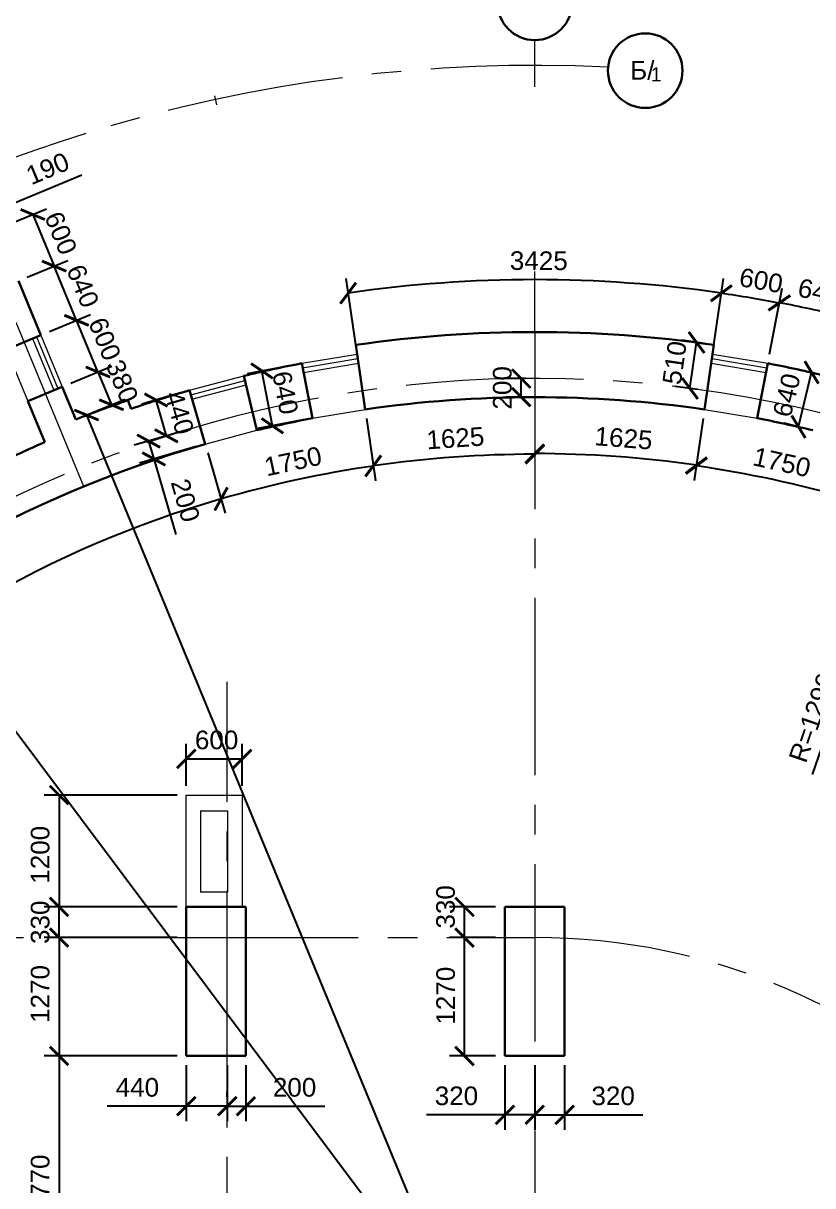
# Model space of a CAD drawing. Header units: millimetres. Extents: x -273 to 3634, y 3015 to 4572.
# Drawn here: x 1430.5 to 1515.2, y 3381.2 to 3505.9 of the extents above; entities that cross this region are included whole.
import ezdxf

# ---------------------------------------------------------------- set-up
doc = ezdxf.new("R2010")
doc.units = ezdxf.units.MM
doc.linetypes.add('CENTER2', pattern=[28.575, 19.05, -3.175, 3.175, -3.175])
doc.layers.add('@', color=250, linetype='Continuous', lineweight=60)
doc.styles.get("Standard").update_dxf_attribs({"font": 'arial.ttf', "height": 2})
doc.dimstyles.new('ISO-25', dxfattribs={"dimtxt": 2, "dimasz": 2, "dimexe": 1.6, "dimexo": 1, "dimgap": 1, "dimtad": 1, "dimdsep": 46, "dimtxsty": 'Standard', "dimblk": 'ARCHTICK', "dimcen": 2, "dimadec": 0, "dimazin": 0, "dimtfac": 1, "dimtmove": 0, "dimatfit": 3, "dimfxl": 1, "dimarcsym": 0})

# ---------------------------------------------------------------- blocks, each defined once
blk = doc.blocks.new('_ArchTick')
at = {"color": 0, "linetype": 'ByBlock', "lineweight": 15, "const_width": 0.15}
blk.add_lwpolyline([(-0.5, -0.5), (0.5, 0.5)], dxfattribs=at)
blk = doc.blocks.new('*D426')
at = {"layer": '@', "color": 0, "lineweight": -2, "transparency": 16777216}
for p, q in [((1397.96, 3472.23), (1392.67, 3479.28)), ((1396.36, 3471.03), (1399.24, 3473.19)), ((1590.82, 3214.83), (1397.96, 3472.23)), ((1589.23, 3213.63), (1592.1, 3215.79))]:
    blk.add_line(p, q, dxfattribs=at)
at = {"layer": 'Defpoints', "color": 0, "lineweight": 15, "transparency": 16777216}
for p in [(1395.56, 3470.43), (1590.82, 3214.83), (1588.43, 3213.03)]:
    blk.add_point(p, dxfattribs=at)
at = {"layer": '@', "color": 0, "lineweight": -2, "transparency": 16777216, "xscale": 2, "yscale": 2, "zscale": 2}
for p, rotation in [((1397.96, 3472.23), 126.8437671405721), ((1590.82, 3214.83), 306.8437671405721)]:
    blk.add_blockref('_ArchTick', p, dxfattribs=dict(at, rotation=rotation))
at = {"layer": '@', "color": 0, "lineweight": 15, "transparency": 16777216, "insert": (1396.21, 3477.93), "char_height": 2, "attachment_point": 5, "rotation": 306.8438}
blk.add_mtext('380', dxfattribs=at)
blk = doc.blocks.new('*D459')
at = {"layer": '@', "color": 0, "lineweight": -2, "transparency": 16777216}
blk.add_line((1504.6, 3206.2), (1505.63, 3199.07), dxfattribs=at)
blk.add_arc((1485.38, 3338.81), 139.6, 270, 278.247, dxfattribs=at)
at = {"layer": 'Defpoints', "color": 0, "lineweight": 15, "transparency": 16777216}
for p in [(1485.38, 3472.85), (1503.6, 3213.12), (1504.46, 3207.19), (1492.07, 3199.38), (1485.38, 3198.34)]:
    blk.add_point(p, dxfattribs=at)
at = {"layer": '@', "color": 0, "lineweight": -2, "transparency": 16777216, "xscale": 2, "yscale": 2, "zscale": 2}
for p, rotation in [((1505.4, 3200.66), 8.246967579239435), ((1485.38, 3199.21), 180)]:
    blk.add_blockref('_ArchTick', p, dxfattribs=dict(at, rotation=rotation))
at = {"layer": '@', "color": 0, "lineweight": 15, "transparency": 16777216, "insert": (1495.8, 3201.63), "char_height": 2, "attachment_point": 5, "rotation": 4.3425}
blk.add_mtext('1710', dxfattribs=at)
blk = doc.blocks.new('*D496')
at = {"layer": '@', "color": 0, "lineweight": -2, "transparency": 16777216}
for p, q in [((1450.28, 3459.82), (1452.15, 3453.36)), ((1399.07, 3430.61), (1404.13, 3425.42))]:
    blk.add_line(p, q, dxfattribs=at)
blk.add_arc((1484.11, 3343.19), 116.3, 106.1767, 134.2083, dxfattribs=at)
at = {"layer": 'Defpoints', "color": 0, "lineweight": 15, "transparency": 16777216}
for p in [(1448.32, 3466.57), (1450, 3460.78), (1417.62, 3438.62), (1394.88, 3434.92), (1398.38, 3431.33)]:
    blk.add_point(p, dxfattribs=at)
at = {"layer": '@', "color": 0, "lineweight": -2, "transparency": 16777216, "xscale": 2, "yscale": 2, "zscale": 2}
for p, rotation in [((1451.71, 3454.89), 16.17674262462672), ((1403.01, 3426.56), 224.2083280847315)]:
    blk.add_blockref('_ArchTick', p, dxfattribs=dict(at, rotation=rotation))
at = {"layer": '@', "color": 0, "lineweight": 15, "transparency": 16777216, "insert": (1424.92, 3445.66), "char_height": 2, "attachment_point": 5, "rotation": 30.0123}
blk.add_mtext('5935', dxfattribs=at)
blk = doc.blocks.new('*D501')
at = {"layer": '@', "color": 0, "lineweight": -2, "transparency": 16777216}
for p, q in [((1467.31, 3463.51), (1468.27, 3456.83)), ((1450.28, 3459.82), (1452.15, 3453.35))]:
    blk.add_line(p, q, dxfattribs=at)
blk.add_arc((1485.38, 3338.81), 120.86, 98.247, 106.1767, dxfattribs=at)
at = {"layer": 'Defpoints', "color": 0, "lineweight": 15, "transparency": 16777216}
for p in [(1466.3, 3470.43), (1448.32, 3466.57), (1467.16, 3464.5), (1450, 3460.78), (1457.1, 3456.31)]:
    blk.add_point(p, dxfattribs=at)
at = {"layer": '@', "color": 0, "lineweight": -2, "transparency": 16777216, "xscale": 2, "yscale": 2, "zscale": 2}
for p, rotation in [((1468.04, 3458.42), 8.246967579239833), ((1451.71, 3454.88), 196.1767426246237)]:
    blk.add_blockref('_ArchTick', p, dxfattribs=dict(at, rotation=rotation))
at = {"layer": '@', "color": 0, "lineweight": 15, "transparency": 16777216, "insert": (1459.43, 3458.92), "char_height": 2, "attachment_point": 5, "rotation": 12.1929}
blk.add_mtext('1750', dxfattribs=at)
blk = doc.blocks.new('*D502')
at = {"layer": '@', "color": 0, "lineweight": -2, "transparency": 16777216}
blk.add_line((1467.31, 3463.51), (1468.27, 3456.85), dxfattribs=at)
blk.add_arc((1485.38, 3338.81), 120.87, 90, 98.247, dxfattribs=at)
at = {"layer": 'Defpoints', "color": 0, "lineweight": 15, "transparency": 16777216}
for p in [(1485.38, 3472.85), (1466.3, 3470.43), (1467.16, 3464.5), (1473.8, 3459.12), (1485.38, 3198.34)]:
    blk.add_point(p, dxfattribs=at)
at = {"layer": '@', "color": 0, "lineweight": -2, "transparency": 16777216, "xscale": 2, "yscale": 2, "zscale": 2}
blk.add_blockref('_ArchTick', (1485.38, 3459.68), dxfattribs=at)
at = {"layer": '@', "color": 0, "lineweight": -2, "transparency": 16777216, "xscale": 2, "yscale": 2, "zscale": 2, "rotation": 188.2469675792396}
blk.add_blockref('_ArchTick', (1468.04, 3458.43), dxfattribs=at)
at = {"layer": '@', "color": 0, "lineweight": 15, "transparency": 16777216, "insert": (1476.85, 3461.4), "char_height": 2, "attachment_point": 5, "rotation": 3.9809}
blk.add_mtext('1625', dxfattribs=at)
blk = doc.blocks.new('*D503')
at = {"layer": '@', "color": 0, "lineweight": -2, "transparency": 16777216}
blk.add_line((1503.45, 3463.51), (1502.5, 3456.92), dxfattribs=at)
blk.add_arc((1485.38, 3338.81), 120.94, 81.753, 90, dxfattribs=at)
at = {"layer": 'Defpoints', "color": 0, "lineweight": 15, "transparency": 16777216}
for p in [(1485.38, 3472.85), (1504.46, 3470.43), (1503.6, 3464.5), (1491.18, 3459.61), (1485.38, 3198.34)]:
    blk.add_point(p, dxfattribs=at)
at = {"layer": '@', "color": 0, "lineweight": -2, "transparency": 16777216, "xscale": 2, "yscale": 2, "zscale": 2}
for p, rotation in [((1485.38, 3459.75), 180), ((1502.73, 3458.5), 351.7530324207584)]:
    blk.add_blockref('_ArchTick', p, dxfattribs=dict(at, rotation=rotation))
at = {"layer": '@', "color": 0, "lineweight": 15, "transparency": 16777216, "insert": (1494.91, 3461.4), "char_height": 2, "attachment_point": 5, "rotation": 355.5542}
blk.add_mtext('1625', dxfattribs=at)
blk = doc.blocks.new('*D504')
at = {"layer": '@', "color": 0, "lineweight": -2, "transparency": 16777216}
for p, q in [((1503.45, 3463.51), (1502.49, 3456.86)), ((1520.48, 3459.82), (1518.61, 3453.37))]:
    blk.add_line(p, q, dxfattribs=at)
blk.add_arc((1485.38, 3338.81), 120.88, 73.8233, 81.753, dxfattribs=at)
at = {"layer": 'Defpoints', "color": 0, "lineweight": 15, "transparency": 16777216}
for p in [(1504.46, 3470.43), (1522.44, 3466.57), (1503.6, 3464.5), (1520.76, 3460.78), (1508.22, 3457.51)]:
    blk.add_point(p, dxfattribs=at)
at = {"layer": '@', "color": 0, "lineweight": -2, "transparency": 16777216, "xscale": 2, "yscale": 2, "zscale": 2}
for p, rotation in [((1502.72, 3458.44), 171.7530324207605), ((1519.06, 3454.91), 343.823257375377)]:
    blk.add_blockref('_ArchTick', p, dxfattribs=dict(at, rotation=rotation))
at = {"layer": '@', "color": 0, "lineweight": 15, "transparency": 16777216, "insert": (1511.89, 3458.82), "char_height": 2, "attachment_point": 5, "rotation": 347.5411}
blk.add_mtext('1750', dxfattribs=at)
blk = doc.blocks.new('*D506')
at = {"layer": '@', "color": 0, "lineweight": -2, "transparency": 16777216}
blk.add_line((1388.8, 3442.28), (1377.16, 3454.75), dxfattribs=at)
at = {"layer": '@', "color": 0, "lineweight": 15, "transparency": 16777216}
blk.add_solid([(1377.65, 3455.21), (1376.67, 3454.3), (1374.43, 3457.68)], dxfattribs=at)
at = {"layer": 'Defpoints', "color": 0, "lineweight": 15, "transparency": 16777216}
for p in [(1374.43, 3457.68), (1485.38, 3338.81)]:
    blk.add_point(p, dxfattribs=at)
at = {"layer": '@', "color": 0, "lineweight": 15, "transparency": 16777216, "insert": (1385.82, 3448.43), "char_height": 2, "attachment_point": 5, "rotation": 313.0269}
blk.add_mtext('R=16260', dxfattribs=at)
blk = doc.blocks.new('*D521')
at = {"layer": '@', "color": 0, "lineweight": -2, "transparency": 16777216}
for p, q in [((1446.98, 3395.11), (1432.72, 3395.11)), ((1434.32, 3395.11), (1434.32, 3367.41)), ((1433.32, 3367.41), (1432.72, 3367.41))]:
    blk.add_line(p, q, dxfattribs=at)
at = {"layer": 'Defpoints', "color": 0, "lineweight": 15, "transparency": 16777216}
for p in [(1447.98, 3395.11), (1434.32, 3367.41), (1434.32, 3367.41)]:
    blk.add_point(p, dxfattribs=at)
at = {"layer": '@', "color": 0, "lineweight": -2, "transparency": 16777216, "xscale": 2, "yscale": 2, "zscale": 2}
for p, rotation in [((1434.32, 3395.11), 90), ((1434.32, 3367.41), 270)]:
    blk.add_blockref('_ArchTick', p, dxfattribs=dict(at, rotation=rotation))
at = {"layer": '@', "color": 0, "lineweight": 15, "transparency": 16777216, "insert": (1432.3, 3381.43), "char_height": 2, "attachment_point": 5, "rotation": 90}
blk.add_mtext('2770', dxfattribs=at)
blk = doc.blocks.new('*D522')
at = {"layer": '@', "color": 0, "lineweight": -2, "transparency": 16777216}
for p, q in [((1447.98, 3394.11), (1447.98, 3388.11)), ((1452.38, 3394.11), (1452.38, 3388.11)), ((1447.98, 3389.71), (1439.49, 3389.71)), ((1452.38, 3389.71), (1447.98, 3389.71))]:
    blk.add_line(p, q, dxfattribs=at)
at = {"layer": 'Defpoints', "color": 0, "lineweight": 15, "transparency": 16777216}
for p in [(1447.98, 3395.11), (1452.38, 3395.11), (1447.98, 3389.71)]:
    blk.add_point(p, dxfattribs=at)
at = {"layer": '@', "color": 0, "lineweight": -2, "transparency": 16777216, "xscale": 2, "yscale": 2, "zscale": 2, "rotation": 180}
blk.add_blockref('_ArchTick', (1447.98, 3389.71), dxfattribs=at)
at = {"layer": '@', "color": 0, "lineweight": -2, "transparency": 16777216, "xscale": 2, "yscale": 2, "zscale": 2}
blk.add_blockref('_ArchTick', (1452.38, 3389.71), dxfattribs=at)
at = {"layer": '@', "color": 0, "lineweight": 15, "transparency": 16777216, "insert": (1442.73, 3391.73), "char_height": 2, "attachment_point": 5}
blk.add_mtext('440', dxfattribs=at)
blk = doc.blocks.new('*D523')
at = {"layer": '@', "color": 0, "lineweight": -2, "transparency": 16777216}
for p, q in [((1454.38, 3394.11), (1454.38, 3388.11)), ((1452.38, 3390.71), (1452.38, 3391.31)), ((1452.38, 3389.71), (1454.38, 3389.71)), ((1454.38, 3389.71), (1462.83, 3389.71))]:
    blk.add_line(p, q, dxfattribs=at)
at = {"layer": 'Defpoints', "color": 0, "lineweight": 15, "transparency": 16777216}
for p in [(1454.38, 3395.11), (1452.38, 3389.71), (1452.38, 3389.71)]:
    blk.add_point(p, dxfattribs=at)
at = {"layer": '@', "color": 0, "lineweight": -2, "transparency": 16777216, "xscale": 2, "yscale": 2, "zscale": 2, "rotation": 180}
blk.add_blockref('_ArchTick', (1452.38, 3389.71), dxfattribs=at)
at = {"layer": '@', "color": 0, "lineweight": -2, "transparency": 16777216, "xscale": 2, "yscale": 2, "zscale": 2}
blk.add_blockref('_ArchTick', (1454.38, 3389.71), dxfattribs=at)
at = {"layer": '@', "color": 0, "lineweight": 15, "transparency": 16777216, "insert": (1459.6, 3391.73), "char_height": 2, "attachment_point": 5}
blk.add_mtext('200', dxfattribs=at)
blk = doc.blocks.new('*D524')
at = {"layer": '@', "color": 0, "lineweight": -2, "transparency": 16777216}
for p, q in [((1446.98, 3407.81), (1432.72, 3407.81)), ((1434.32, 3407.81), (1434.32, 3395.11)), ((1433.32, 3395.11), (1432.72, 3395.11))]:
    blk.add_line(p, q, dxfattribs=at)
at = {"layer": 'Defpoints', "color": 0, "lineweight": 15, "transparency": 16777216}
for p in [(1447.98, 3407.81), (1434.32, 3395.11), (1434.32, 3395.11)]:
    blk.add_point(p, dxfattribs=at)
at = {"layer": '@', "color": 0, "lineweight": -2, "transparency": 16777216, "xscale": 2, "yscale": 2, "zscale": 2}
for p, rotation in [((1434.32, 3407.81), 90), ((1434.32, 3395.11), 270)]:
    blk.add_blockref('_ArchTick', p, dxfattribs=dict(at, rotation=rotation))
at = {"layer": '@', "color": 0, "lineweight": 15, "transparency": 16777216, "insert": (1432.3, 3401.76), "char_height": 2, "attachment_point": 5, "rotation": 90}
blk.add_mtext('1270', dxfattribs=at)
blk = doc.blocks.new('*D525')
at = {"layer": '@', "color": 0, "lineweight": -2, "transparency": 16777216}
for p, q in [((1446.98, 3411.11), (1432.72, 3411.11)), ((1434.32, 3407.81), (1434.32, 3411.11)), ((1446.98, 3407.81), (1432.72, 3407.81))]:
    blk.add_line(p, q, dxfattribs=at)
at = {"layer": 'Defpoints', "color": 0, "lineweight": 15, "transparency": 16777216}
for p in [(1434.32, 3411.11), (1447.98, 3411.11), (1447.98, 3407.81)]:
    blk.add_point(p, dxfattribs=at)
at = {"layer": '@', "color": 0, "lineweight": -2, "transparency": 16777216, "xscale": 2, "yscale": 2, "zscale": 2}
for p, rotation in [((1434.32, 3411.11), 90), ((1434.32, 3407.81), 270)]:
    blk.add_blockref('_ArchTick', p, dxfattribs=dict(at, rotation=rotation))
at = {"layer": '@', "color": 0, "lineweight": 15, "transparency": 16777216, "insert": (1432.3, 3409.46), "char_height": 2, "attachment_point": 5, "rotation": 90}
blk.add_mtext('330', dxfattribs=at)
blk = doc.blocks.new('*D526')
at = {"layer": '@', "color": 0, "lineweight": -2, "transparency": 16777216}
for p, q in [((1446.98, 3423.11), (1432.72, 3423.11)), ((1434.32, 3423.11), (1434.32, 3411.11)), ((1446.98, 3411.11), (1432.72, 3411.11))]:
    blk.add_line(p, q, dxfattribs=at)
at = {"layer": 'Defpoints', "color": 0, "lineweight": 15, "transparency": 16777216}
for p in [(1447.98, 3423.11), (1434.32, 3411.11), (1447.98, 3411.11)]:
    blk.add_point(p, dxfattribs=at)
at = {"layer": '@', "color": 0, "lineweight": -2, "transparency": 16777216, "xscale": 2, "yscale": 2, "zscale": 2}
for p, rotation in [((1434.32, 3423.11), 90), ((1434.32, 3411.11), 270)]:
    blk.add_blockref('_ArchTick', p, dxfattribs=dict(at, rotation=rotation))
at = {"layer": '@', "color": 0, "lineweight": 15, "transparency": 16777216, "insert": (1432.3, 3416.7), "char_height": 2, "attachment_point": 5, "rotation": 90}
blk.add_mtext('1200', dxfattribs=at)
blk = doc.blocks.new('*D527')
at = {"layer": '@', "color": 0, "lineweight": -2, "transparency": 16777216}
for p, q in [((1447.98, 3424.11), (1447.98, 3428.59)), ((1453.98, 3424.11), (1453.98, 3428.59)), ((1447.98, 3426.99), (1453.98, 3426.99))]:
    blk.add_line(p, q, dxfattribs=at)
at = {"layer": 'Defpoints', "color": 0, "lineweight": 15, "transparency": 16777216}
for p in [(1453.98, 3426.99), (1447.98, 3423.11), (1453.98, 3423.11)]:
    blk.add_point(p, dxfattribs=at)
at = {"layer": '@', "color": 0, "lineweight": -2, "transparency": 16777216, "xscale": 2, "yscale": 2, "zscale": 2, "rotation": 180}
blk.add_blockref('_ArchTick', (1447.98, 3426.99), dxfattribs=at)
at = {"layer": '@', "color": 0, "lineweight": -2, "transparency": 16777216, "xscale": 2, "yscale": 2, "zscale": 2}
blk.add_blockref('_ArchTick', (1453.98, 3426.99), dxfattribs=at)
at = {"layer": '@', "color": 0, "lineweight": 15, "transparency": 16777216, "insert": (1451.23, 3429.01), "char_height": 2, "attachment_point": 5}
blk.add_mtext('600', dxfattribs=at)
blk = doc.blocks.new('*D528')
at = {"layer": '@', "color": 0, "lineweight": -2, "transparency": 16777216}
for p, q in [((1481.18, 3407.81), (1476.24, 3407.81)), ((1477.84, 3395.11), (1477.84, 3407.81)), ((1481.18, 3395.11), (1476.24, 3395.11))]:
    blk.add_line(p, q, dxfattribs=at)
at = {"layer": 'Defpoints', "color": 0, "lineweight": 15, "transparency": 16777216}
for p in [(1477.84, 3407.81), (1482.18, 3407.81), (1482.18, 3395.11)]:
    blk.add_point(p, dxfattribs=at)
at = {"layer": '@', "color": 0, "lineweight": -2, "transparency": 16777216, "xscale": 2, "yscale": 2, "zscale": 2}
for p, rotation in [((1477.84, 3407.81), 90), ((1477.84, 3395.11), 270)]:
    blk.add_blockref('_ArchTick', p, dxfattribs=dict(at, rotation=rotation))
at = {"layer": '@', "color": 0, "lineweight": 15, "transparency": 16777216, "insert": (1475.82, 3401.58), "char_height": 2, "attachment_point": 5, "rotation": 90}
blk.add_mtext('1270', dxfattribs=at)
blk = doc.blocks.new('*D529')
at = {"layer": '@', "color": 0, "lineweight": -2, "transparency": 16777216}
for p, q in [((1481.18, 3411.11), (1476.24, 3411.11)), ((1477.84, 3407.81), (1477.84, 3411.11)), ((1481.18, 3407.81), (1476.24, 3407.81))]:
    blk.add_line(p, q, dxfattribs=at)
at = {"layer": 'Defpoints', "color": 0, "lineweight": 15, "transparency": 16777216}
for p in [(1477.84, 3411.11), (1482.18, 3411.11), (1482.18, 3407.81)]:
    blk.add_point(p, dxfattribs=at)
at = {"layer": '@', "color": 0, "lineweight": -2, "transparency": 16777216, "xscale": 2, "yscale": 2, "zscale": 2}
for p, rotation in [((1477.84, 3411.11), 90), ((1477.84, 3407.81), 270)]:
    blk.add_blockref('_ArchTick', p, dxfattribs=dict(at, rotation=rotation))
at = {"layer": '@', "color": 0, "lineweight": 15, "transparency": 16777216, "insert": (1475.81, 3411.11), "char_height": 2, "attachment_point": 5, "rotation": 90}
blk.add_mtext('330', dxfattribs=at)
blk = doc.blocks.new('*D530')
at = {"layer": '@', "color": 0, "lineweight": -2, "transparency": 16777216}
for p, q in [((1482.18, 3394.11), (1482.18, 3387.2)), ((1485.38, 3394.11), (1485.38, 3387.2)), ((1482.18, 3388.8), (1473.77, 3388.8)), ((1485.38, 3388.8), (1482.18, 3388.8))]:
    blk.add_line(p, q, dxfattribs=at)
at = {"layer": 'Defpoints', "color": 0, "lineweight": 15, "transparency": 16777216}
for p in [(1482.18, 3395.11), (1485.38, 3395.11), (1485.38, 3388.8)]:
    blk.add_point(p, dxfattribs=at)
at = {"layer": '@', "color": 0, "lineweight": -2, "transparency": 16777216, "xscale": 2, "yscale": 2, "zscale": 2, "rotation": 180}
blk.add_blockref('_ArchTick', (1482.18, 3388.8), dxfattribs=at)
at = {"layer": '@', "color": 0, "lineweight": -2, "transparency": 16777216, "xscale": 2, "yscale": 2, "zscale": 2}
blk.add_blockref('_ArchTick', (1485.38, 3388.8), dxfattribs=at)
at = {"layer": '@', "color": 0, "lineweight": 15, "transparency": 16777216, "insert": (1476.97, 3390.82), "char_height": 2, "attachment_point": 5}
blk.add_mtext('320', dxfattribs=at)
blk = doc.blocks.new('*D531')
at = {"layer": '@', "color": 0, "lineweight": -2, "transparency": 16777216}
for p, q in [((1485.38, 3394.11), (1485.38, 3387.2)), ((1488.58, 3394.11), (1488.58, 3387.2)), ((1485.38, 3388.8), (1488.58, 3388.8)), ((1488.58, 3388.8), (1496.99, 3388.8))]:
    blk.add_line(p, q, dxfattribs=at)
at = {"layer": 'Defpoints', "color": 0, "lineweight": 15, "transparency": 16777216}
for p in [(1485.38, 3395.11), (1488.58, 3395.11), (1485.38, 3388.8)]:
    blk.add_point(p, dxfattribs=at)
at = {"layer": '@', "color": 0, "lineweight": -2, "transparency": 16777216, "xscale": 2, "yscale": 2, "zscale": 2, "rotation": 180}
blk.add_blockref('_ArchTick', (1485.38, 3388.8), dxfattribs=at)
at = {"layer": '@', "color": 0, "lineweight": -2, "transparency": 16777216, "xscale": 2, "yscale": 2, "zscale": 2}
blk.add_blockref('_ArchTick', (1488.58, 3388.8), dxfattribs=at)
at = {"layer": '@', "color": 0, "lineweight": 15, "transparency": 16777216, "insert": (1493.79, 3390.82), "char_height": 2, "attachment_point": 5}
blk.add_mtext('320', dxfattribs=at)
blk = doc.blocks.new('*D532')
at = {"layer": '@', "color": 0, "lineweight": -2, "transparency": 16777216}
blk.add_line((1515.18, 3425.31), (1526.1, 3456.99), dxfattribs=at)
at = {"layer": '@', "color": 0, "lineweight": 15, "transparency": 16777216}
blk.add_solid([(1525.47, 3457.21), (1526.73, 3456.77), (1527.4, 3460.77)], dxfattribs=at)
at = {"layer": 'Defpoints', "color": 0, "lineweight": 15, "transparency": 16777216}
for p in [(1527.4, 3460.77), (1485.38, 3338.81)]:
    blk.add_point(p, dxfattribs=at)
at = {"layer": '@', "color": 0, "lineweight": 15, "transparency": 16777216, "insert": (1515.4, 3432.14), "char_height": 2, "attachment_point": 5, "rotation": 70.9885}
blk.add_mtext('R=12900', dxfattribs=at)
blk = doc.blocks.new('*D550')
at = {"layer": '@', "color": 0, "lineweight": -2, "transparency": 16777216}
blk.add_line((1503.45, 3214.11), (1502.72, 3219.15), dxfattribs=at)
blk.add_arc((1485.38, 3338.81), 122.52, 270, 278.247, dxfattribs=at)
at = {"layer": 'Defpoints', "color": 0, "lineweight": 15, "transparency": 16777216}
for p in [(1485.38, 3472.85), (1491.26, 3216.44), (1503.6, 3213.12), (1504.46, 3207.19), (1485.38, 3198.34)]:
    blk.add_point(p, dxfattribs=at)
at = {"layer": '@', "color": 0, "lineweight": -2, "transparency": 16777216, "xscale": 2, "yscale": 2, "zscale": 2}
for p, rotation in [((1502.95, 3217.56), 8.246967579240554), ((1485.38, 3216.29), 180)]:
    blk.add_blockref('_ArchTick', p, dxfattribs=dict(at, rotation=rotation))
at = {"layer": '@', "color": 0, "lineweight": 15, "transparency": 16777216, "insert": (1494.74, 3218.68), "char_height": 2, "attachment_point": 5, "rotation": 4.4572}
blk.add_mtext('1625', dxfattribs=at)
blk = doc.blocks.new('*D598')
at = {"layer": '@', "color": 0, "lineweight": -2, "transparency": 16777216}
blk.add_line((1583.64, 3417.69), (1572.38, 3408.65), dxfattribs=at)
blk.add_arc((1485.38, 3338.81), 113.17, 38.7552, 45, dxfattribs=at)
at = {"layer": 'Defpoints', "color": 0, "lineweight": 15, "transparency": 16777216}
for p in [(1584.71, 3438.14), (1589.1, 3422.07), (1584.42, 3418.31), (1568.25, 3415.87), (1485.38, 3338.81)]:
    blk.add_point(p, dxfattribs=at)
at = {"layer": '@', "color": 0, "lineweight": -2, "transparency": 16777216, "xscale": 2, "yscale": 2, "zscale": 2}
for p, rotation in [((1565.4, 3418.83), 135.0000000000001), ((1573.63, 3409.65), 308.7552400099443)]:
    blk.add_blockref('_ArchTick', p, dxfattribs=dict(at, rotation=rotation))
at = {"layer": '@', "color": 0, "lineweight": 15, "transparency": 16777216, "insert": (1571.7, 3415.08), "char_height": 2, "attachment_point": 5, "rotation": 311.4626}
blk.add_mtext('1625', dxfattribs=at)
blk = doc.blocks.new('*D599')
at = {"layer": '@', "color": 0, "lineweight": -2, "transparency": 16777216}
blk.add_line((1564.26, 3437.07), (1555.22, 3425.81), dxfattribs=at)
blk.add_arc((1485.38, 3338.81), 113.17, 45, 51.2448, dxfattribs=at)
at = {"layer": 'Defpoints', "color": 0, "lineweight": 15, "transparency": 16777216}
for p in [(1568.64, 3442.53), (1564.88, 3437.85), (1584.71, 3438.14), (1559.38, 3424.43), (1485.38, 3338.81)]:
    blk.add_point(p, dxfattribs=at)
at = {"layer": '@', "color": 0, "lineweight": -2, "transparency": 16777216, "xscale": 2, "yscale": 2, "zscale": 2}
for p, rotation in [((1556.22, 3427.06), 141.2447599900508), ((1565.4, 3418.83), 314.9999999999998)]:
    blk.add_blockref('_ArchTick', p, dxfattribs=dict(at, rotation=rotation))
at = {"layer": '@', "color": 0, "lineweight": 15, "transparency": 16777216, "insert": (1562.49, 3424.38), "char_height": 2, "attachment_point": 5, "rotation": 317.9768}
blk.add_mtext('1625', dxfattribs=at)
blk = doc.blocks.new('*D608')
at = {"layer": '@', "color": 0, "lineweight": -2, "transparency": 16777216}
for p, q in [((1515.65, 3468.32), (1513.54, 3468.83)), ((1513.68, 3462.63), (1515.09, 3468.46)), ((1514.24, 3462.49), (1512.13, 3463))]:
    blk.add_line(p, q, dxfattribs=at)
at = {"layer": 'Defpoints', "color": 0, "lineweight": 15, "transparency": 16777216}
for p in [(1515.09, 3468.46), (1516.62, 3468.09), (1515.21, 3462.26)]:
    blk.add_point(p, dxfattribs=at)
at = {"layer": '@', "color": 0, "lineweight": -2, "transparency": 16777216, "xscale": 2, "yscale": 2, "zscale": 2}
for p, rotation in [((1515.09, 3468.46), 76.41444973691182), ((1513.68, 3462.63), 256.4144497369118)]:
    blk.add_blockref('_ArchTick', p, dxfattribs=dict(at, rotation=rotation))
at = {"layer": '@', "color": 0, "lineweight": 15, "transparency": 16777216, "insert": (1512.42, 3466.02), "char_height": 2, "attachment_point": 5, "rotation": 76.4144}
blk.add_mtext('640', dxfattribs=at)
blk = doc.blocks.new('*D610')
at = {"layer": '@', "color": 0, "lineweight": -2, "transparency": 16777216}
for p, q in [((1510.57, 3470.42), (1511.93, 3477.52)), ((1516.86, 3469.06), (1518.55, 3476.08))]:
    blk.add_line(p, q, dxfattribs=at)
blk.add_arc((1485.38, 3338.81), 139.62, 76.4144, 79.1652, dxfattribs=at)
at = {"layer": 'Defpoints', "color": 0, "lineweight": 15, "transparency": 16777216}
for p in [(1513.82, 3475.51), (1510.38, 3469.44), (1516.62, 3468.09), (1509.25, 3463.55), (1515.21, 3462.26)]:
    blk.add_point(p, dxfattribs=at)
at = {"layer": '@', "color": 0, "lineweight": -2, "transparency": 16777216, "xscale": 2, "yscale": 2, "zscale": 2}
for p, rotation in [((1511.63, 3475.94), 169.1652286187048), ((1518.18, 3474.53), 346.4144497370451)]:
    blk.add_blockref('_ArchTick', p, dxfattribs=dict(at, rotation=rotation))
at = {"layer": '@', "color": 0, "lineweight": 15, "transparency": 16777216, "insert": (1515.96, 3477.11), "char_height": 2, "attachment_point": 5, "rotation": 347.5309}
blk.add_mtext('640', dxfattribs=at)
blk = doc.blocks.new('*D611')
at = {"layer": '@', "color": 0, "lineweight": -2, "transparency": 16777216}
for p, q in [((1504.6, 3471.42), (1505.63, 3478.53)), ((1510.57, 3470.42), (1511.92, 3477.48))]:
    blk.add_line(p, q, dxfattribs=at)
blk.add_arc((1485.38, 3338.81), 139.58, 79.1652, 81.753, dxfattribs=at)
at = {"layer": 'Defpoints', "color": 0, "lineweight": 15, "transparency": 16777216}
for p in [(1507.48, 3476.63), (1504.46, 3470.43), (1510.38, 3469.44), (1503.6, 3464.5), (1509.25, 3463.55)]:
    blk.add_point(p, dxfattribs=at)
at = {"layer": '@', "color": 0, "lineweight": -2, "transparency": 16777216, "xscale": 2, "yscale": 2, "zscale": 2}
for p, rotation in [((1505.4, 3476.95), 171.753032420758), ((1511.62, 3475.91), 349.1652286187035)]:
    blk.add_blockref('_ArchTick', p, dxfattribs=dict(at, rotation=rotation))
at = {"layer": '@', "color": 0, "lineweight": 15, "transparency": 16777216, "insert": (1509.67, 3478.32), "char_height": 2, "attachment_point": 5, "rotation": 350.1241}
blk.add_mtext('600', dxfattribs=at)
blk = doc.blocks.new('*D612')
at = {"layer": '@', "color": 0, "lineweight": -2, "transparency": 16777216}
for p, q in [((1466.16, 3471.42), (1465.12, 3478.56)), ((1504.6, 3471.42), (1505.63, 3478.56))]:
    blk.add_line(p, q, dxfattribs=at)
blk.add_arc((1485.38, 3338.81), 139.61, 81.753, 98.247, dxfattribs=at)
at = {"layer": 'Defpoints', "color": 0, "lineweight": 15, "transparency": 16777216}
for p in [(1478.68, 3478.26), (1466.3, 3470.43), (1504.46, 3470.43), (1467.16, 3464.5), (1503.6, 3464.5)]:
    blk.add_point(p, dxfattribs=at)
at = {"layer": '@', "color": 0, "lineweight": -2, "transparency": 16777216, "xscale": 2, "yscale": 2, "zscale": 2}
for p, rotation in [((1465.35, 3476.97), 188.2469675792414), ((1505.41, 3476.97), 351.7530324207594)]:
    blk.add_blockref('_ArchTick', p, dxfattribs=dict(at, rotation=rotation))
at = {"layer": '@', "color": 0, "lineweight": 15, "transparency": 16777216, "insert": (1485.81, 3480.44), "char_height": 2, "attachment_point": 5, "rotation": 359.8273}
blk.add_mtext('3425', dxfattribs=at)
blk = doc.blocks.new('*D613')
at = {"layer": '@', "color": 0, "lineweight": -2, "transparency": 16777216}
for p, q in [((1484.38, 3467.81), (1482.32, 3467.81)), ((1483.92, 3465.81), (1483.92, 3467.81)), ((1484.38, 3465.81), (1482.32, 3465.81))]:
    blk.add_line(p, q, dxfattribs=at)
at = {"layer": 'Defpoints', "color": 0, "lineweight": 15, "transparency": 16777216}
for p in [(1483.92, 3467.81), (1485.38, 3467.81), (1485.38, 3465.81)]:
    blk.add_point(p, dxfattribs=at)
at = {"layer": '@', "color": 0, "lineweight": -2, "transparency": 16777216, "xscale": 2, "yscale": 2, "zscale": 2}
for p, rotation in [((1483.92, 3467.81), 90), ((1483.92, 3465.81), 270)]:
    blk.add_blockref('_ArchTick', p, dxfattribs=dict(at, rotation=rotation))
at = {"layer": '@', "color": 0, "lineweight": 15, "transparency": 16777216, "insert": (1481.9, 3466.81), "char_height": 2, "attachment_point": 5, "rotation": 90}
blk.add_mtext('200', dxfattribs=at)
blk = doc.blocks.new('*D614')
at = {"layer": '@', "color": 0, "lineweight": -2, "transparency": 16777216}
for p, q in [((1503.61, 3471.56), (1501.16, 3471.91)), ((1502.03, 3466.74), (1502.74, 3471.68)), ((1502.89, 3466.62), (1500.44, 3466.97))]:
    blk.add_line(p, q, dxfattribs=at)
at = {"layer": 'Defpoints', "color": 0, "lineweight": 15, "transparency": 16777216}
for p in [(1502.74, 3471.68), (1504.6, 3471.41), (1503.88, 3466.48)]:
    blk.add_point(p, dxfattribs=at)
at = {"layer": '@', "color": 0, "lineweight": -2, "transparency": 16777216, "xscale": 2, "yscale": 2, "zscale": 2}
for p, rotation in [((1502.74, 3471.68), 81.7530324207559), ((1502.03, 3466.74), 261.7530324207559)]:
    blk.add_blockref('_ArchTick', p, dxfattribs=dict(at, rotation=rotation))
at = {"layer": '@', "color": 0, "lineweight": 15, "transparency": 16777216, "insert": (1500.39, 3469.5), "char_height": 2, "attachment_point": 5, "rotation": 81.753}
blk.add_mtext('510', dxfattribs=at)
blk = doc.blocks.new('*D615')
at = {"layer": '@', "color": 0, "lineweight": -2, "transparency": 16777216}
for p, q in [((1459.4, 3469.25), (1454.52, 3468.32)), ((1457.22, 3462.73), (1456.1, 3468.62)), ((1460.52, 3463.36), (1455.65, 3462.43))]:
    blk.add_line(p, q, dxfattribs=at)
at = {"layer": 'Defpoints', "color": 0, "lineweight": 15, "transparency": 16777216}
for p in [(1460.38, 3469.44), (1456.1, 3468.62), (1461.51, 3463.55)]:
    blk.add_point(p, dxfattribs=at)
at = {"layer": '@', "color": 0, "lineweight": -2, "transparency": 16777216, "xscale": 2, "yscale": 2, "zscale": 2}
for p, rotation in [((1456.1, 3468.62), 100.8347713813244), ((1457.22, 3462.73), 280.8347713813245)]:
    blk.add_blockref('_ArchTick', p, dxfattribs=dict(at, rotation=rotation))
at = {"layer": '@', "color": 0, "lineweight": 15, "transparency": 16777216, "insert": (1458.6, 3466.28), "char_height": 2, "attachment_point": 5, "rotation": 280.8348}
blk.add_mtext('640', dxfattribs=at)
blk = doc.blocks.new('*D616')
at = {"layer": '@', "color": 0, "lineweight": -2, "transparency": 16777216}
for p, q in [((1448.48, 3462.42), (1442.39, 3460.66)), ((1443.93, 3461.1), (1444.49, 3459.18)), ((1449.04, 3460.5), (1442.95, 3458.74)), ((1444.49, 3459.18), (1446.84, 3451.07))]:
    blk.add_line(p, q, dxfattribs=at)
at = {"layer": 'Defpoints', "color": 0, "lineweight": 15, "transparency": 16777216}
for p in [(1449.44, 3462.7), (1443.93, 3461.1), (1450, 3460.78)]:
    blk.add_point(p, dxfattribs=at)
at = {"layer": '@', "color": 0, "lineweight": -2, "transparency": 16777216, "xscale": 2, "yscale": 2, "zscale": 2}
for p, rotation in [((1443.93, 3461.1), 106.1767968392556), ((1444.49, 3459.18), 286.1767968392556)]:
    blk.add_blockref('_ArchTick', p, dxfattribs=dict(at, rotation=rotation))
at = {"layer": '@', "color": 0, "lineweight": 15, "transparency": 16777216, "insert": (1447.88, 3454.73), "char_height": 2, "attachment_point": 5, "rotation": 286.1768}
blk.add_mtext('200', dxfattribs=at)
blk = doc.blocks.new('*D617')
at = {"layer": '@', "color": 0, "lineweight": -2, "transparency": 16777216}
for p, q in [((1447.37, 3466.27), (1443.19, 3465.06)), ((1445.84, 3461.66), (1444.73, 3465.5)), ((1448.48, 3462.42), (1444.31, 3461.21))]:
    blk.add_line(p, q, dxfattribs=at)
at = {"layer": 'Defpoints', "color": 0, "lineweight": 15, "transparency": 16777216}
for p in [(1448.33, 3466.54), (1444.73, 3465.5), (1449.44, 3462.7)]:
    blk.add_point(p, dxfattribs=at)
at = {"layer": '@', "color": 0, "lineweight": -2, "transparency": 16777216, "xscale": 2, "yscale": 2, "zscale": 2}
for p, rotation in [((1444.73, 3465.5), 106.1767426246245), ((1445.84, 3461.66), 286.1767426246245)]:
    blk.add_blockref('_ArchTick', p, dxfattribs=dict(at, rotation=rotation))
at = {"layer": '@', "color": 0, "lineweight": 15, "transparency": 16777216, "insert": (1447.23, 3464.14), "char_height": 2, "attachment_point": 5, "rotation": 286.1767}
blk.add_mtext('440', dxfattribs=at)
blk = doc.blocks.new('*D618')
at = {"layer": '@', "color": 0, "lineweight": -2, "transparency": 16777216}
for p, q in [((1437.05, 3463.79), (1438.75, 3464.5)), ((1437.27, 3463.89), (1536.83, 3222.67)), ((1536.6, 3222.57), (1538.3, 3223.28))]:
    blk.add_line(p, q, dxfattribs=at)
at = {"layer": 'Defpoints', "color": 0, "lineweight": 15, "transparency": 16777216}
for p in [(1436.12, 3463.41), (1536.83, 3222.67), (1535.67, 3222.19)]:
    blk.add_point(p, dxfattribs=at)
at = {"layer": '@', "color": 0, "lineweight": -2, "transparency": 16777216, "xscale": 2, "yscale": 2, "zscale": 2}
for p, rotation in [((1437.27, 3463.89), 112.425954904757), ((1536.83, 3222.67), 292.425954904757)]:
    blk.add_blockref('_ArchTick', p, dxfattribs=dict(at, rotation=rotation))
at = {"layer": '@', "color": 0, "lineweight": 15, "transparency": 16777216, "insert": (1490.55, 3340.1), "char_height": 2, "attachment_point": 5, "rotation": 292.426}
blk.add_mtext('710', dxfattribs=at)
blk = doc.blocks.new('*D619')
at = {"layer": '@', "color": 0, "lineweight": -2, "transparency": 16777216}
for p, q in [((1435.59, 3467.31), (1439.97, 3469.12)), ((1438.49, 3468.51), (1439.94, 3464.99)), ((1437.05, 3463.79), (1441.42, 3465.6))]:
    blk.add_line(p, q, dxfattribs=at)
at = {"layer": 'Defpoints', "color": 0, "lineweight": 15, "transparency": 16777216}
for p in [(1434.67, 3466.93), (1439.94, 3464.99), (1436.12, 3463.41)]:
    blk.add_point(p, dxfattribs=at)
at = {"layer": '@', "color": 0, "lineweight": -2, "transparency": 16777216, "xscale": 2, "yscale": 2, "zscale": 2}
for p, rotation in [((1438.49, 3468.51), 112.4259549047507), ((1439.94, 3464.99), 292.4259549047508)]:
    blk.add_blockref('_ArchTick', p, dxfattribs=dict(at, rotation=rotation))
at = {"layer": '@', "color": 0, "lineweight": 15, "transparency": 16777216, "insert": (1441.09, 3467.52), "char_height": 2, "attachment_point": 5, "rotation": 292.426}
blk.add_mtext('380', dxfattribs=at)
blk = doc.blocks.new('*D620')
at = {"layer": '@', "color": 0, "lineweight": -2, "transparency": 16777216}
for p, q in [((1433.3, 3472.86), (1437.68, 3474.67)), ((1438.49, 3468.51), (1436.2, 3474.06)), ((1435.59, 3467.31), (1439.97, 3469.12))]:
    blk.add_line(p, q, dxfattribs=at)
at = {"layer": 'Defpoints', "color": 0, "lineweight": 15, "transparency": 16777216}
for p in [(1436.2, 3474.06), (1432.38, 3472.48), (1434.67, 3466.93)]:
    blk.add_point(p, dxfattribs=at)
at = {"layer": '@', "color": 0, "lineweight": -2, "transparency": 16777216, "xscale": 2, "yscale": 2, "zscale": 2}
for p, rotation in [((1436.2, 3474.06), 112.4259549047532), ((1438.49, 3468.51), 292.4259549047532)]:
    blk.add_blockref('_ArchTick', p, dxfattribs=dict(at, rotation=rotation))
at = {"layer": '@', "color": 0, "lineweight": 15, "transparency": 16777216, "insert": (1439.22, 3472.05), "char_height": 2, "attachment_point": 5, "rotation": 292.426}
blk.add_mtext('600', dxfattribs=at)
blk = doc.blocks.new('*D621')
at = {"layer": '@', "color": 0, "lineweight": -2, "transparency": 16777216}
for p, q in [((1430.9, 3478.67), (1435.28, 3480.48)), ((1436.2, 3474.05), (1433.8, 3479.87)), ((1433.3, 3472.86), (1437.68, 3474.67))]:
    blk.add_line(p, q, dxfattribs=at)
at = {"layer": 'Defpoints', "color": 0, "lineweight": 15, "transparency": 16777216}
for p in [(1433.8, 3479.87), (1429.98, 3478.29), (1432.38, 3472.48)]:
    blk.add_point(p, dxfattribs=at)
at = {"layer": '@', "color": 0, "lineweight": -2, "transparency": 16777216, "xscale": 2, "yscale": 2, "zscale": 2}
for p, rotation in [((1433.8, 3479.87), 112.4259549047573), ((1436.2, 3474.05), 292.4259549047573)]:
    blk.add_blockref('_ArchTick', p, dxfattribs=dict(at, rotation=rotation))
at = {"layer": '@', "color": 0, "lineweight": 15, "transparency": 16777216, "insert": (1436.87, 3477.73), "char_height": 2, "attachment_point": 5, "rotation": 292.426}
blk.add_mtext('640', dxfattribs=at)
blk = doc.blocks.new('*D622')
at = {"layer": '@', "color": 0, "lineweight": -2, "transparency": 16777216}
for p, q in [((1428.61, 3484.22), (1432.98, 3486.02)), ((1431.5, 3485.41), (1433.79, 3479.87)), ((1430.9, 3478.67), (1435.27, 3480.48))]:
    blk.add_line(p, q, dxfattribs=at)
at = {"layer": 'Defpoints', "color": 0, "lineweight": 15, "transparency": 16777216}
for p in [(1427.69, 3483.84), (1433.79, 3479.87), (1429.98, 3478.29)]:
    blk.add_point(p, dxfattribs=at)
at = {"layer": '@', "color": 0, "lineweight": -2, "transparency": 16777216, "xscale": 2, "yscale": 2, "zscale": 2}
for p, rotation in [((1431.5, 3485.41), 112.4259549047548), ((1433.79, 3479.87), 292.4259549047548)]:
    blk.add_blockref('_ArchTick', p, dxfattribs=dict(at, rotation=rotation))
at = {"layer": '@', "color": 0, "lineweight": 15, "transparency": 16777216, "insert": (1434.51, 3483.41), "char_height": 2, "attachment_point": 5, "rotation": 292.426}
blk.add_mtext('600', dxfattribs=at)
blk = doc.blocks.new('*D623')
at = {"layer": '@', "color": 0, "lineweight": -2, "transparency": 16777216}
for p, q in [((1426.96, 3485.59), (1436.75, 3489.67)), ((1427.3, 3484.76), (1426.34, 3487.06)), ((1425.52, 3484.02), (1424.56, 3486.32)), ((1425.17, 3484.84), (1426.96, 3485.59)), ((1425.17, 3484.84), (1423.33, 3484.07))]:
    blk.add_line(p, q, dxfattribs=at)
at = {"layer": 'Defpoints', "color": 0, "lineweight": 15, "transparency": 16777216}
for p in [(1426.96, 3485.59), (1425.9, 3483.1), (1427.69, 3483.84)]:
    blk.add_point(p, dxfattribs=at)
at = {"layer": '@', "color": 0, "lineweight": -2, "transparency": 16777216, "xscale": 2, "yscale": 2, "zscale": 2}
for p, rotation in [((1426.96, 3485.59), 202.6467310242448), ((1425.17, 3484.84), 22.6467310242449)]:
    blk.add_blockref('_ArchTick', p, dxfattribs=dict(at, rotation=rotation))
at = {"layer": '@', "color": 0, "lineweight": 15, "transparency": 16777216, "insert": (1433.1, 3490.34), "char_height": 2, "attachment_point": 5, "rotation": 22.6467}
blk.add_mtext('190', dxfattribs=at)

msp = doc.modelspace()

# ---------------------------------------------------------------- linework, layer by layer
at = {"layer": '@', "color": 0, "lineweight": 15}
for p, q in [((1485.38, 3499.12), (1485.38, 3504.12)), ((1450.989, 3498.146), (1451.218, 3497.172)), ((1431.455, 3472.095), (1433.744, 3466.547)), ((1431.917, 3472.286), (1434.207, 3466.738)), ((1432.379, 3472.477), (1434.669, 3466.929)), ((1428.687, 3470.937), (1430.977, 3465.388)), ((1460.379, 3469.439), (1466.302, 3470.435)), ((1460.462, 3468.946), (1466.385, 3469.941)), ((1460.544, 3468.453), (1466.468, 3469.448)), ((1504.292, 3469.448), (1510.215, 3468.453)), ((1504.374, 3469.941), (1510.298, 3468.946)), ((1504.457, 3470.435), (1510.381, 3469.439)), ((1448.326, 3466.544), (1454.138, 3468.089)), ((1448.454, 3466.061), (1454.267, 3467.605)), ((1448.583, 3465.578), (1454.395, 3467.122)), ((1461.507, 3463.546), (1467.163, 3464.497)), ((1503.597, 3464.497), (1509.253, 3463.546)), ((1449.997, 3460.782), (1455.548, 3462.256)), ((1447.98, 3423.11), (1453.98, 3423.11)), ((1447.98, 3411.11), (1447.98, 3423.11)), ((1453.98, 3423.11), (1453.98, 3411.11)), ((1449.516, 3421.43), (1449.516, 3412.691)), ((1449.516, 3421.43), (1452.388, 3421.43)), ((1452.388, 3421.43), (1452.388, 3412.691)), ((1452.388, 3412.691), (1449.516, 3412.691))]:
    msp.add_line(p, q, dxfattribs=at)
at = {"layer": '@', "color": 0, "linetype": 'CENTER2', "lineweight": 15}
for p, q in [((1436.978, 3456.225), (1421.636, 3493.441)), ((1485.38, 3472.852), (1485.38, 3479.281)), ((1485.38, 3472.852), (1485.38, 3198.339)), ((1452.38, 3165.198), (1452.38, 3435.258)), ((1354.306, 3407.81), (1447.38, 3407.81)), ((1447.38, 3407.81), (1485.38, 3407.81))]:
    msp.add_line(p, q, dxfattribs=at)
at = {"layer": '@', "color": 0, "lineweight": 30}
for p, q in [((1429.979, 3478.293), (1432.379, 3472.477)), ((1432.379, 3472.477), (1428.687, 3470.937)), ((1466.16, 3471.413), (1466.302, 3470.435)), ((1504.599, 3471.413), (1504.457, 3470.435)), ((1460.379, 3469.439), (1461.507, 3463.546)), ((1466.302, 3470.435), (1467.163, 3464.497)), ((1504.457, 3470.435), (1503.597, 3464.497)), ((1510.381, 3469.439), (1509.253, 3463.546)), ((1434.669, 3466.929), (1430.977, 3465.388)), ((1434.669, 3466.929), (1436.121, 3463.41)), ((1455.548, 3462.256), (1454.138, 3468.089)), ((1448.319, 3466.568), (1449.997, 3460.782)), ((1430.977, 3465.388), (1432.799, 3460.975)), ((1441.705, 3465.479), (1442.046, 3464.553)), ((1447.98, 3411.11), (1447.98, 3395.11)), ((1454.38, 3411.11), (1447.98, 3411.11)), ((1454.38, 3411.11), (1454.38, 3395.11)), ((1488.58, 3411.11), (1482.18, 3411.11)), ((1482.18, 3411.11), (1482.18, 3395.11)), ((1488.58, 3411.11), (1488.58, 3395.11)), ((1454.38, 3395.11), (1447.98, 3395.11)), ((1488.58, 3395.11), (1482.18, 3395.11))]:
    msp.add_line(p, q, dxfattribs=at)
for centre in [(1485.38, 3508.12), (1497.232, 3500.846)]:
    msp.add_circle(centre, 4, dxfattribs=at)
at = {"layer": '@', "color": 0, "linetype": 'CENTER2', "lineweight": 15}
for radius, start, end in [(162.6, 87.22575, 107.23466), (162.6, 107.23466, 139.81959), (129, 270, 147.66397), (69, 270, 90)]:
    msp.add_arc((1485.38, 3338.81), radius, start, end, dxfattribs=at)
at = {"layer": '@', "color": 0, "lineweight": 30}
for centre, radius, start, end in [((1485.38, 3338.81), 133.988, 90, 98.24697), ((1485.38, 3338.81), 133.988, 81.75303, 90), ((1485.38, 3338.81), 133, 100.83477, 103.58555), ((1485.38, 3338.81), 133, 76.41445, 79.16523), ((1485.38, 3338.81), 133, 106.17674, 109.01492), ((1485.38, 3338.81), 127, 81.75303, 98.24697), ((1485.104, 3339.759), 133, 109.04507, 111.61068), ((1485.38, 3338.81), 127, 100.83477, 103.58555), ((1485.38, 3338.81), 127, 76.41445, 79.16523), ((1485.38, 3338.81), 127, 106.17674, 133.24034), ((1485.38, 3338.81), 133, 113.28758, 116.49347)]:
    msp.add_arc(centre, radius, start, end, dxfattribs=at)

# ---------------------------------------------------------------- texts
at = {"layer": '@', "color": 0, "lineweight": 15}
for s, height, p in [('Б/', 2, (1495.614, 3499.888)), ('1', 1.5, (1497.825, 3499.694))]:
    msp.add_text(s, height=height, dxfattribs=at).set_placement(p)

# ---------------------------------------------------------------- dimensions: what is measured, and where the dimension line sits
for base, p1, p2, angle, text, picture, middle, dimtype in [((1426.961, 3485.587), (1425.901, 3483.096), (1427.689, 3483.841), 22.64673, '190', '*D623', (1433.882, 3488.474), 161), ((1433.789, 3479.866), (1427.689, 3483.841), (1429.979, 3478.293), 292.42595, '600', '*D622', (1432.644, 3482.64), 161), ((1590.824, 3214.829), (1395.558, 3470.433), (1588.426, 3213.031), 306.84377, '380', '*D426', (1394.596, 3476.716), 161), ((1433.802, 3479.871), (1432.379, 3472.477), (1429.979, 3478.293), 112.42595, '640', '*D621', (1435.002, 3476.963), 161), ((1436.204, 3474.056), (1434.669, 3466.929), (1432.379, 3472.477), 112.42595, '600', '*D620', (1437.349, 3471.282), 161), ((1502.744, 3471.681), (1503.884, 3466.476), (1504.599, 3471.413), 81.75303, '510', '*D614', (1502.386, 3469.213), 161), ((1439.944, 3464.988), (1434.669, 3466.929), (1436.121, 3463.41), 292.42595, '380', '*D619', (1439.218, 3466.747), 161), ((1456.096, 3468.619), (1461.507, 3463.546), (1460.379, 3469.439), 100.83477, '640', '*D615', (1456.616, 3465.903), 161), ((1515.09, 3468.459), (1515.212, 3462.256), (1516.621, 3468.089), 76.41445, '640', '*D608', (1514.386, 3465.542), 161), ((1483.92, 3467.81), (1485.38, 3465.81), (1485.38, 3467.81), 90, '200', '*D613', (1483.92, 3466.81), 161), ((1444.73, 3465.501), (1449.44, 3462.702), (1448.326, 3466.544), 106.17674, '440', '*D617', (1445.287, 3463.58), 161), ((1536.825, 3222.668), (1436.121, 3463.41), (1535.672, 3222.192), 292.42595, '710', '*D618', (1488.679, 3339.329), 161), ((1443.929, 3461.104), (1449.997, 3460.782), (1449.44, 3462.702), 106.1768, '200', '*D616', (1445.941, 3454.167), 161), ((1434.321, 3411.11), (1447.98, 3423.11), (1447.98, 3411.11), 90, '1200', '*D526', (1434.321, 3416.695), 160), ((1477.836, 3411.11), (1482.18, 3407.81), (1482.18, 3411.11), 90, '330', '*D529', (1477.836, 3411.11), 160), ((1434.321, 3411.11), (1447.98, 3407.81), (1447.98, 3411.11), 90, '330', '*D525', (1434.321, 3409.46), 160), ((1434.321, 3395.11), (1447.98, 3407.81), (1434.321, 3395.11), 90, '1270', '*D524', (1434.321, 3401.756), 160), ((1477.836, 3407.81), (1482.18, 3395.11), (1482.18, 3407.81), 90, '1270', '*D528', (1477.836, 3401.58), 160), ((1434.321, 3367.41), (1447.98, 3395.11), (1434.321, 3367.41), 90, '2770', '*D521', (1434.321, 3381.433), 160)]:
    dim = msp.add_linear_dim(base=base, p1=p1, p2=p2, angle=angle, text=text, dimstyle='ISO-25', dxfattribs=at)
    dim.commit()
    dim.dimension.update_dxf_attribs({"geometry": picture, "text_midpoint": middle, "dimtype": dimtype})
for base, line1, line2, text, picture, middle in [((1478.684, 3478.258), ((1466.302, 3470.435), (1467.163, 3464.497)), ((1504.457, 3470.435), (1503.597, 3464.497)), '3425', '*D612', (1485.801, 3478.418)), ((1507.479, 3476.633), ((1504.457, 3470.435), (1503.597, 3464.497)), ((1510.381, 3469.439), (1509.253, 3463.546)), '600', '*D611', (1509.32, 3476.326)), ((1513.817, 3475.507), ((1510.381, 3469.439), (1509.253, 3463.546)), ((1515.212, 3462.256), (1516.621, 3468.089)), '640', '*D610', (1515.526, 3475.14)), ((1473.799, 3459.122), ((1485.38, 3472.852), (1485.38, 3198.339)), ((1466.302, 3470.435), (1467.163, 3464.497)), '1625', '*D502', (1476.989, 3459.387)), ((1492.075, 3199.375), ((1485.38, 3472.852), (1485.38, 3198.339)), ((1504.457, 3207.185), (1503.597, 3213.123)), '1710', '*D459', (1495.95, 3199.615)), ((1491.18, 3459.612), ((1485.38, 3472.852), (1485.38, 3198.339)), ((1504.457, 3470.435), (1503.597, 3464.497)), '1625', '*D503', (1494.755, 3459.387)), ((1491.256, 3216.436), ((1485.38, 3472.852), (1485.38, 3198.339)), ((1504.457, 3207.185), (1503.597, 3213.123)), '1625', '*D550', (1494.901, 3216.665)), ((1457.097, 3456.312), ((1448.319, 3466.568), (1449.997, 3460.782)), ((1466.302, 3470.435), (1467.163, 3464.497)), '1750', '*D501', (1459.854, 3456.942)), ((1508.218, 3457.514), ((1504.457, 3470.435), (1503.597, 3464.497)), ((1522.441, 3466.568), (1520.762, 3460.782)), '1750', '*D504', (1511.459, 3456.845)), ((1417.624, 3438.623), ((1398.377, 3431.328), (1394.882, 3434.921)), ((1448.319, 3466.568), (1449.997, 3460.782)), '5935', '*D496', (1425.934, 3443.905)), ((1559.379, 3424.428), ((1485.38, 3338.81), (1584.708, 3438.138)), ((1568.637, 3442.527), (1564.881, 3437.848)), '1625', '*D599', (1561.136, 3422.877)), ((1568.254, 3415.871), ((1485.38, 3338.81), (1584.708, 3438.138)), ((1589.097, 3422.067), (1584.418, 3418.311)), '1625', '*D598', (1570.185, 3413.741))]:
    dim = msp.add_angular_dim_2l(base=base, line1=line1, line2=line2, text=text, dimstyle='ISO-25', dxfattribs=at)
    dim.commit()
    dim.dimension.update_dxf_attribs({"geometry": picture, "text_midpoint": middle, "dimtype": 162})
for mpoint, text, picture, middle in [((1527.403, 3460.773), 'R=12900', '*D532', (1517.311, 3431.483)), ((1374.431, 3457.676), 'R=16260', '*D506', (1384.347, 3447.052))]:
    dim = msp.add_radius_dim(center=(1485.38, 3338.81), mpoint=mpoint, text=text, dimstyle='ISO-25', override={"dimasz": 4, "dimsah": 1}, dxfattribs=at)
    dim.commit()
    dim.dimension.update_dxf_attribs({"geometry": picture, "text_midpoint": middle, "dimtype": 164})
for base, p1, p2, text, picture, middle in [((1453.98, 3426.989), (1447.98, 3423.11), (1453.98, 3423.11), '600', '*D527', (1451.229, 3426.989)), ((1447.98, 3389.71), (1452.38, 3395.11), (1447.98, 3395.11), '440', '*D522', (1442.733, 3389.71)), ((1452.38, 3389.71), (1454.38, 3395.11), (1452.38, 3389.71), '200', '*D523', (1459.603, 3389.71)), ((1485.38, 3388.796), (1482.18, 3395.11), (1485.38, 3395.11), '320', '*D530', (1476.974, 3388.796)), ((1485.38, 3388.796), (1488.58, 3395.11), (1485.38, 3395.11), '320', '*D531', (1493.785, 3388.796))]:
    dim = msp.add_linear_dim(base=base, p1=p1, p2=p2, text=text, dimstyle='ISO-25', dxfattribs=at)
    dim.commit()
    dim.dimension.update_dxf_attribs({"geometry": picture, "text_midpoint": middle, "dimtype": 160})

doc.saveas('drawing.dxf')
